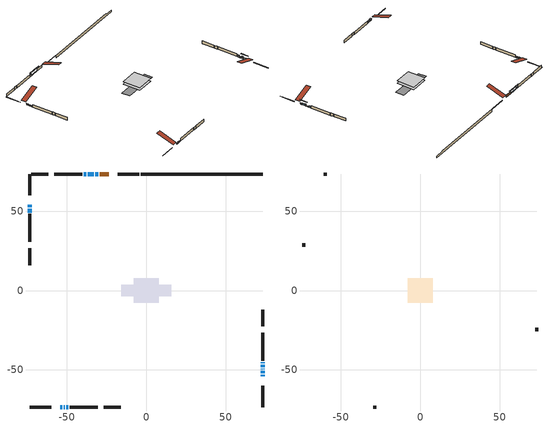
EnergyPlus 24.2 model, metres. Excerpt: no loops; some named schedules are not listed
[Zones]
conditioned space
 floor outside (Floor1 construction): -1.31,-1.31 -1.31,1.31 1.31,1.31 1.31,-1.31 z1.65
 floor adiabatic (AdiabaticFloorConstruction): -7.8,-7.8 -7.8,7.8 7.8,7.8 7.8,-7.8 z1.65
 floor foundation (Slab1 construction): -15.68,-3.53 -15.68,3.53 15.68,3.53 15.68,-3.53 z-0.68
 wall outside (RimJoist1 construction): -4.46,73.33 -17.85,73.33 / -73.33,-73.33 -59.94,-73.33 / -73.33,73.33 -73.33,59.94 / 73.33,-73.33 73.33,-59.94 z1.65:1.95
 wall outside (AdiabaticWallConstruction 1): -23.72,73.33 -29.42,73.33 z1.65:3.68
 wall outside (AdiabaticWallConstruction): 73.33,-54.07 73.33,-52.9 / -73.33,51.42 -73.33,49.08 / -54.07,-73.33 -53,-73.33 z1.65:2.54; -73.33,54.07 -73.33,52.35 / 73.33,-45.89 73.33,-45.02 / -37.64,73.33 -39.36,73.33 / -52.08,-73.33 -51.21,-73.33 z1.65:2.85; 73.33,-51.98 73.33,-50.65 z1.65:3.05; -30.34,73.33 -32.17,73.33 z1.65:2.16; -33.1,73.33 -36.71,73.33 z1.65:2.21; 73.33,-49.73 73.33,-49.11 z1.65:3.2; 73.33,-48.19 73.33,-46.81 z1.65:2.26; -50.29,-73.33 -49.09,-73.33 z1.65:2.49
 wall outside (Wall1 construction): -40.29,73.33 -57.8,73.33 / -48.16,-73.33 -30.66,-73.33 / -73.33,48.16 -73.33,30.65 / 73.33,-44.09 73.33,-26.59 z1.65:4.09
 wall outside (Wall4 construction): -61.77,73.33 -72.4,73.33 / -26.69,-73.33 -16.05,-73.33 / -73.33,26.68 -73.33,16.04 / 73.33,-22.62 73.33,-11.98 z1.65:4.09
 wall foundation (FoundationWall1 construction): -3.53,73.33,-0.68 -3.53,73.33,1.65 65.65,73.33,1.65 65.65,73.33,0.9 73.33,73.33,0.9 73.33,73.33,-0.68
 window (WindowConstruction): 73.33,-54.07 73.33,-52.91 z1.65:2.54
 window (WindowConstruction 7): -73.33,54.07 -73.33,52.35 z1.65:2.84
 window (WindowConstruction 8): -73.33,51.42 -73.33,49.09 z1.65:2.54
 window (WindowConstruction 9): 73.33,-51.98 73.33,-50.65 z1.65:3.05
 window (WindowConstruction 10): -30.34,73.33 -32.17,73.33 z1.65:2.16
 window (WindowConstruction 11): -33.1,73.33 -36.71,73.33 z1.65:2.21
 window (WindowConstruction 12): -54.07,-73.33 -53.01,-73.33 z1.65:2.54
 window (WindowConstruction 1): 73.33,-49.72 73.33,-49.12 z1.65:3.2
 window (WindowConstruction 2): 73.33,-48.19 73.33,-46.81 z1.65:2.26
 window (WindowConstruction 3): 73.33,-45.89 73.33,-45.02 z1.65:2.84
 window (WindowConstruction 4): -37.64,73.33 -39.36,73.33 z1.65:2.84
 window (WindowConstruction 5): -52.08,-73.33 -51.21,-73.33 z1.65:2.84
 window (WindowConstruction 6): -50.29,-73.33 -49.09,-73.33 z1.65:2.49
 door (Door): -23.72,73.33 -29.42,73.33 z1.65:3.68
 ceiling adiabatic (AdiabaticFloorConstruction): 7.8,-7.8 7.8,7.8 -7.8,7.8 -7.8,-7.8 z1.65
attic - vented
 floor to conditioned space (Floor2 construction Reversed): -7.8,-7.8 -7.8,7.8 7.8,7.8 7.8,-7.8 z4.09
 wall outside (Wall3 construction): -58.73,73.33 -60.84,73.33 / -29.73,-73.33 -27.62,-73.33 / -73.33,29.72 -73.33,27.61 / 73.33,-25.66 73.33,-23.55 z1.65:4.09
 roof outside (Roof1 construction): -22.79,73.33,4.09 -22.79,58.13,9.16 -18.78,58.13,9.16 -18.78,73.33,4.09; -55,-73.33,4.09 -55,-58.13,9.16 -59.01,-58.13,9.16 -59.01,-73.33,4.09; -73.33,55,4.09 -58.13,55,9.16 -58.13,59.01,9.16 -73.33,59.01,4.09; 73.33,-55,4.09 58.13,-55,9.16 58.13,-59.01,9.16 73.33,-59.01,4.09
shading: 73.33,-52.7 73.33,-54.27 73.75,-54.27 73.75,-52.7 z2.74; -73.33,52.15 -73.33,54.27 -73.75,54.27 -73.75,52.15 z3.05; -73.33,48.88 -73.33,51.62 -73.75,51.62 -73.75,48.88 z2.74; 73.33,-47.95 73.33,-54.68 73.75,-54.68 73.75,-47.95 z5.75; -34.87,73.33 -27.64,73.33 -27.64,73.75 -34.87,73.75 z4.86; -39.41,73.33 -30.4,73.33 -30.4,73.75 -39.41,73.75 z4.91; -52.71,-73.33 -54.37,-73.33 -54.37,-74.55 -52.71,-74.55 z2.84; 73.33,-48.91 73.33,-49.93 73.75,-49.93 73.75,-48.91 z3.4; 73.33,-46.61 73.33,-48.39 73.75,-48.39 73.75,-46.61 z2.46; 73.33,-44.82 73.33,-46.09 73.75,-46.09 73.75,-44.82 z3.05; -39.56,73.33 -37.44,73.33 -37.44,73.75 -39.56,73.75 z3.05; -51.01,-73.33 -52.28,-73.33 -52.28,-73.75 -51.01,-73.75 z3.05; -48.89,-73.33 -50.49,-73.33 -50.49,-73.75 -48.89,-73.75 z2.69
[Building]
Building 1: Terrain=Suburbs
[Site:Location]
Vancouver Intl AP_BC: Latitude {deg}=49.19; Longitude {deg}=-123.18; Time Zone {hr}=-8; Elevation {m}=4; Keep Site Location Information=Yes
[Site:GroundTemperature:Shallow]
8.06451, 6.96315, 6.87495, 7.3976, 9.49575, 11.5841, 13.3946, 14.5416, 14.639, 13.7062, 11.9418, 9.91751
[Site:WaterMainsTemperature]
Calculation Method=Schedule; Temperature Schedule=mains temperature schedule
[Material] Roughness=Rough; Thermal Absorptance=0.9
Name | Thickness {m} | Conductivity {W/m-K} | Density {kg/m3} | Specific Heat {J/kg-K} | Solar Absorptance | Visible Absorptance
asphalt or fiberglass shingles | 0.00635 | 0.162714 | 1121.4 | 1465.45 | 0.4 | 0.4
ceiling loosefill ins | 0.0846667 | 0.0480833 | 16.02 | 1046.75 | 0.7 | 0.7
ceiling stud and cavity | 0.1397 | 0.101195 | 65.682 | 1177.47 | 0.7 | 0.7
concrete 4.0 in. | 0.1016 | 1.803125 | 2242.8 | 837.4 | 0.7 | 0.7
concrete 8.0 in. | 0.2032 | 1.803125 | 2242.8 | 837.4 | 0.7 | 0.7
door material | 0.04445 | 0.188738 | 512.64 | 1214.23 | 0.7 | 0.7
floor covering | 0.0127 | 0.0433444 | 54.468 | 1339.84 | 0.6 | 0.6
floor rigid ins; wall rigid ins | 0.512978 | 0.029427 | 32.04 | 1214.23 | 0.7 | 0.7
floor stud and cavity | 0.1397 | 1.58053 | 92.3553 | 1139.71 | 0.7 | 0.7
floor stud and cavity 1 | 0.1397 | 1.75129 | 37.0049 | 1207.88 | 0.7 | 0.7
furniture material conditioned space 1 | 0.1524 | 0.115458 | 640.8 | 1214.23 | 0.6 | 0.6
gypsum board | 0.0127 | 0.160291 | 801 | 837.4 | 0.6 | 0.6
osb sheathing 0.5 in. | 0.0127 | 0.115458 | 512.64 | 1214.23 | 0.7 | 0.7
osb sheathing 0.75 in. | 0.01905 | 0.115458 | 512.64 | 1214.23 | 0.7 | 0.7
osb sheathing 2.0 in. | 0.0508 | 0.115458 | 512.64 | 1214.23 | 0.7 | 0.7
rim joist stud and cavity | 0.0508 | 0.055419 | 125.044 | 1163.47 | 0.6 | 0.6
wall stud and cavity | 0.1397 | 0.119666 | 139.0536 | 1170.24 | 0.7 | 0.7
wall stud and cavity 1 | 0.0889 | 6.9971 | 50.32683 | 1063.81 | 0.6 | 0.6
wall stud and cavity 2 | 0.1397 | 0.115647 | 139.0536 | 1170.24 | 0.7 | 0.7
wall stud and cavity 3 | 0.0889 | 0.380278 | 52.3479 | 1209.89 | 0.7 | 0.7
wall stud and cavity 4 | 0.0889 | 0.391764 | 83.0341 | 1211.67 | 0.7 | 0.7
wood siding | 0.0254 | 0.102417 | 544.68 | 1172.36 | 0.4 | 0.4
wood siding 1 | 0.00254 | 0.102417 | 544.68 | 1172.36 | 0.4 | 0.4
wood siding 2; wood siding 3; wood siding 4 | 0.0254 | 0.102417 | 544.68 | 1172.36 | 0.7 | 0.7
[WindowMaterial:SimpleGlazingSystem]
Name | U-Factor {W/m2-K} | Solar Heat Gain Coefficient
WindowMaterial | 3.30346 | 0.65
WindowMaterial 1 | 3.324469 | 0.54
WindowMaterial 2 | 3.308 | 0.63
WindowMaterial 3 | 3.304596 | 0.64
WindowMaterial 4 | 3.30687 | 0.63
WindowMaterial 5 | 3.31198 | 0.62
WindowMaterial 6 | 3.310274 | 0.63
[Construction]
AdiabaticFloorConstruction: floor stud and cavity 1, floor rigid ins, osb sheathing 0.75 in., floor covering
AdiabaticWallConstruction: wood siding 3, wall rigid ins, wall stud and cavity 3, gypsum board
AdiabaticWallConstruction 1: wood siding 4, wall rigid ins, wall stud and cavity 3, gypsum board
Door: door material
Floor1 construction: floor stud and cavity, osb sheathing 0.75 in., floor covering
Floor2 construction Reversed: gypsum board, ceiling stud and cavity, ceiling loosefill ins
FoundationWall1 construction: concrete 8.0 in.
furniture construction conditioned space 1: furniture material conditioned space 1
PartitionWallConstruction: gypsum board, wall stud and cavity 4, gypsum board
RimJoist1 construction: wood siding 2, osb sheathing 2.0 in., rim joist stud and cavity
Roof1 construction: asphalt or fiberglass shingles
Slab1 construction: concrete 4.0 in.
Wall1 construction: wood siding, osb sheathing 0.5 in., wall stud and cavity, gypsum board
Wall3 construction: wood siding 1, wall stud and cavity 1
Wall4 construction: wood siding, osb sheathing 0.5 in., wall stud and cavity 2, gypsum board
WindowConstruction; WindowConstruction 3; WindowConstruction 4; WindowConstruction 5; WindowConstruction 7; WindowConstruction 8: WindowMaterial
WindowConstruction 1: WindowMaterial 1
WindowConstruction 10: WindowMaterial 5
WindowConstruction 11: WindowMaterial 6
WindowConstruction 12; WindowConstruction 6: WindowMaterial 3
WindowConstruction 2: WindowMaterial 2
WindowConstruction 9: WindowMaterial 4
[Zone] Multiplier=1; Part of Total Floor Area=Yes
Name | Volume {m3}
attic - vented | 200.372
conditioned space | 1156.8
[Space]
Name | Zone | Volume {m3}
attic - vented 1 | attic - vented | 200.372
conditioned space 1 | conditioned space | 1156.8
[ZoneInfiltration:EffectiveLeakageArea]
infil attic - vented 1: Zone or Space=attic - vented 1; Schedule=Always On Discrete; Effective Air Leakage Area {cm2}=10079.6; Stack Coefficient=0.000521927; Wind Coefficient=1.54356e-05
[ZoneMixing]
whole house fan mix: Zone or Space=attic - vented; Schedule=Always On Continuous; Design Flow Rate Calculation Method=Flow/Zone; Design Flow Rate {m3/s}=0; Source Zone or Space=conditioned space
[SurfaceProperty:ExposedFoundationPerimeter]
Slab1: Exposed Perimeter Calculation Method=TotalExposedPerimeter; Total Exposed Perimeter {m}=76.861
[InternalMass] Zone or ZoneList=conditioned space; Space or SpaceList=conditioned space 1
Name | Construction | Surface Area {m2}
furniture mass conditioned space 1 | furniture construction conditioned space 1 | 188.856
partition wall mass | PartitionWallConstruction | 472.14
[Lights]
interior lighting: Zone or ZoneList or Space or SpaceList=conditioned space 1; Schedule=interior lighting schedule; Design Level Calculation Method=LightingLevel; Lighting Level {W}=343.2; Return Air Fraction=0; Fraction Radiant=0.6; Fraction Visible=0.2; Fraction Replaceable=1
[People]
occupants: Zone or ZoneList or Space or SpaceList=conditioned space 1; Number of People Schedule=occupants schedule; Number of People Calculation Method=People; Number of People=3; Fraction Radiant=0.314171; Sensible Heat Fraction=0.56303; Activity Level Schedule=occupants activity schedule; Carbon Dioxide Generation Rate {m3/s-W}=0; Enable ASHRAE 55 Comfort Warnings=No; Mean Radiant Temperature Calculation Type=EnclosureAveraged
[ElectricEquipment] Zone or ZoneList or Space or SpaceList=conditioned space 1; Design Level Calculation Method=EquipmentLevel
Name | Schedule | Design Level {W} | Fraction Latent | Fraction Radiant | Fraction Lost
clothes dryer | clothes dryer schedule | 140.772 | 0.015 | 0.081 | 0.85
clothes washer | clothes washer schedule | 32.1985 | 0.03 | 0.162 | 0.7
cooking range | cooking range schedule | 215.147 | 0.08 | 0.432 | 0.2
dishwasher | dishwasher schedule | 66.8632 | 0.3 | 0.18 | 0.4
fridge | fridge schedule | 72.9452 | 0 | 0.6 | 0
mech vent bath fan 0 | mech vent bath fan 0 schedule | 50.2 | 0 | 0 | 1
mech vent bath fan 1 | mech vent bath fan 1 schedule | 50.2 | 0 | 0 | 1
mech vent house fan | mech vent house fan schedule | 0 | 0 | 0 | 1
mech vent house fan cfis | mech vent house fan cfis schedule | 0 | 0 | 0 | 0
mech vent range fan 0 | mech vent range fan 0 schedule | 57 | 0 | 0 | 1
misc plug loads | misc plug loads schedule | 494.7 | 0.045 | 0.513 | 0.1
whole house fan | Always On Discrete | 0 | 0 | 0 | 1
[OtherEquipment] Zone or ZoneList or Space or SpaceList=conditioned space 1; Design Level Calculation Method=EquipmentLevel
Name | Fuel Type | Schedule | Design Level {W} | Fraction Latent | Fraction Radiant | Fraction Lost
clothes dryer 1 | Electricity | clothes dryer schedule | 0 | 0.015 | 0.081 | 0.85
cooking range 1 | Electricity | cooking range schedule | 0 | 0.08 | 0.432 | 0.2
general water use latent | None | general water use schedule | 62.594 | 1 | 0 | 0
general water use sensible | None | general water use schedule | -61.6891 | 0 | 0.6 | 0
mech vent house fan latent load | None | Always On Discrete | 0 | 1 | 0 | 0
mech vent house fan sensible load | None | Always On Discrete | 0 | 0 | 0 | 0
water heater energy adjustment1; water heater energy adjustment2 | NaturalGas | Always On Discrete | 0.01 | 0 | 0 | 1
[ZoneInfiltration:DesignFlowRate] Zone or ZoneList or Space or SpaceList=conditioned space 1; Schedule=Always On Discrete; Design Flow Rate Calculation Method=Flow/Zone; Design Flow Rate {m3/s}=0
infil flow; natural vent flow; whole house fan flow
[Foundation:Kiva]
Foundation Kiva 1: Initial Indoor Air Temperature {C}=18; Wall Height Above Grade {m}=1.65; Wall Depth Below Slab {m}=0.2032
[Foundation:Kiva:Settings]
Soil Conductivity {W/m-K}=0.849921; Soil Density {kg/m3}=1842.3; Soil Specific Heat {J/kg-K}=418.7; Ground Solar Absorptivity=0.9; Ground Thermal Absorptivity=0.9; Ground Surface Roughness {m}=0.03; Far-Field Width {m}=40; Deep-Ground Boundary Condition=ZeroFlux; Deep-Ground Depth {m}=40; Minimum Cell Dimension {m}=0.2; Maximum Cell Growth Coefficient=3; Simulation Timestep=Timestep
[Exterior:Lights]
exterior lighting: Schedule=exterior lighting schedule; Design Level {W}=75.6
[Schedule:Constant]
Name | Hourly Value
Always On Continuous; mech vent house fan schedule; mech vent house fan cfis schedule; Always On Discrete | 1
occupants activity schedule | 117.228
fridge schedule | 0
[Schedule:Week:Daily]
interior lighting schedule Week Rule - Jan1-Jan27: interior lighting schedule day, interior lighting schedule day, interior lighting schedule day, interior lighting schedule day, interior lighting schedule day, interior lighting schedule day, interior lighting schedule day, interior lighting schedule default day, interior lighting schedule default day, interior lighting schedule default day, interior lighting schedule default day, interior lighting schedule default day
interior lighting schedule Week Rule - Jan28-Feb3: interior lighting schedule day, interior lighting schedule day, interior lighting schedule day, interior lighting schedule day, interior lighting schedule day 1, interior lighting schedule day 1, interior lighting schedule day 1, interior lighting schedule default day, interior lighting schedule default day, interior lighting schedule default day, interior lighting schedule default day, interior lighting schedule default day
interior lighting schedule Week Rule - Feb4-Feb24: interior lighting schedule day 1, interior lighting schedule day 1, interior lighting schedule day 1, interior lighting schedule day 1, interior lighting schedule day 1, interior lighting schedule day 1, interior lighting schedule day 1, interior lighting schedule default day, interior lighting schedule default day, interior lighting schedule default day, interior lighting schedule default day, interior lighting schedule default day
interior lighting schedule Week Rule - Feb25-Mar3: interior lighting schedule day 1, interior lighting schedule day 1, interior lighting schedule day 1, interior lighting schedule day 1, interior lighting schedule day 2, interior lighting schedule day 2, interior lighting schedule day 2, interior lighting schedule default day, interior lighting schedule default day, interior lighting schedule default day, interior lighting schedule default day, interior lighting schedule default day
interior lighting schedule Week Rule - Mar4-Mar31: interior lighting schedule day 2, interior lighting schedule day 2, interior lighting schedule day 2, interior lighting schedule day 2, interior lighting schedule day 2, interior lighting schedule day 2, interior lighting schedule day 2, interior lighting schedule default day, interior lighting schedule default day, interior lighting schedule default day, interior lighting schedule default day, interior lighting schedule default day
interior lighting schedule Week Rule - Apr1-Apr28: interior lighting schedule day 3, interior lighting schedule day 3, interior lighting schedule day 3, interior lighting schedule day 3, interior lighting schedule day 3, interior lighting schedule day 3, interior lighting schedule day 3, interior lighting schedule default day, interior lighting schedule default day, interior lighting schedule default day, interior lighting schedule default day, interior lighting schedule default day
interior lighting schedule Week Rule - Apr29-May5: interior lighting schedule day 3, interior lighting schedule day 3, interior lighting schedule day 4, interior lighting schedule day 4, interior lighting schedule day 4, interior lighting schedule day 4, interior lighting schedule day 4, interior lighting schedule default day, interior lighting schedule default day, interior lighting schedule default day, interior lighting schedule default day, interior lighting schedule default day
interior lighting schedule Week Rule - May6-May26: interior lighting schedule day 4, interior lighting schedule day 4, interior lighting schedule day 4, interior lighting schedule day 4, interior lighting schedule day 4, interior lighting schedule day 4, interior lighting schedule day 4, interior lighting schedule default day, interior lighting schedule default day, interior lighting schedule default day, interior lighting schedule default day, interior lighting schedule default day
interior lighting schedule Week Rule - May27-Jun2: interior lighting schedule day 4, interior lighting schedule day 4, interior lighting schedule day 4, interior lighting schedule day 4, interior lighting schedule day 4, interior lighting schedule day 5, interior lighting schedule day 5, interior lighting schedule default day, interior lighting schedule default day, interior lighting schedule default day, interior lighting schedule default day, interior lighting schedule default day
interior lighting schedule Week Rule - Jun3-Jun30: interior lighting schedule day 5, interior lighting schedule day 5, interior lighting schedule day 5, interior lighting schedule day 5, interior lighting schedule day 5, interior lighting schedule day 5, interior lighting schedule day 5, interior lighting schedule default day, interior lighting schedule default day, interior lighting schedule default day, interior lighting schedule default day, interior lighting schedule default day
interior lighting schedule Week Rule - Jul1-Jul28: interior lighting schedule day 6, interior lighting schedule day 6, interior lighting schedule day 6, interior lighting schedule day 6, interior lighting schedule day 6, interior lighting schedule day 6, interior lighting schedule day 6, interior lighting schedule default day, interior lighting schedule default day, interior lighting schedule default day, interior lighting schedule default day, interior lighting schedule default day
interior lighting schedule Week Rule - Jul29-Aug4: interior lighting schedule day 6, interior lighting schedule day 6, interior lighting schedule day 6, interior lighting schedule day 7, interior lighting schedule day 7, interior lighting schedule day 7, interior lighting schedule day 7, interior lighting schedule default day, interior lighting schedule default day, interior lighting schedule default day, interior lighting schedule default day, interior lighting schedule default day
interior lighting schedule Week Rule - Aug5-Aug25: interior lighting schedule day 7, interior lighting schedule day 7, interior lighting schedule day 7, interior lighting schedule day 7, interior lighting schedule day 7, interior lighting schedule day 7, interior lighting schedule day 7, interior lighting schedule default day, interior lighting schedule default day, interior lighting schedule default day, interior lighting schedule default day, interior lighting schedule default day
interior lighting schedule Week Rule - Aug26-Sep1: interior lighting schedule day 7, interior lighting schedule day 7, interior lighting schedule day 7, interior lighting schedule day 7, interior lighting schedule day 7, interior lighting schedule day 7, interior lighting schedule day 8, interior lighting schedule default day, interior lighting schedule default day, interior lighting schedule default day, interior lighting schedule default day, interior lighting schedule default day
interior lighting schedule Week Rule - Sep2-Sep29: interior lighting schedule day 8, interior lighting schedule day 8, interior lighting schedule day 8, interior lighting schedule day 8, interior lighting schedule day 8, interior lighting schedule day 8, interior lighting schedule day 8, interior lighting schedule default day, interior lighting schedule default day, interior lighting schedule default day, interior lighting schedule default day, interior lighting schedule default day
interior lighting schedule Week Rule - Sep30-Oct6: interior lighting schedule day 8, interior lighting schedule day 9, interior lighting schedule day 9, interior lighting schedule day 9, interior lighting schedule day 9, interior lighting schedule day 9, interior lighting schedule day 9, interior lighting schedule default day, interior lighting schedule default day, interior lighting schedule default day, interior lighting schedule default day, interior lighting schedule default day
interior lighting schedule Week Rule - Oct7-Oct27: interior lighting schedule day 9, interior lighting schedule day 9, interior lighting schedule day 9, interior lighting schedule day 9, interior lighting schedule day 9, interior lighting schedule day 9, interior lighting schedule day 9, interior lighting schedule default day, interior lighting schedule default day, interior lighting schedule default day, interior lighting schedule default day, interior lighting schedule default day
interior lighting schedule Week Rule - Oct28-Nov3: interior lighting schedule day 9, interior lighting schedule day 9, interior lighting schedule day 9, interior lighting schedule day 9, interior lighting schedule day 10, interior lighting schedule day 10, interior lighting schedule day 10, interior lighting schedule default day, interior lighting schedule default day, interior lighting schedule default day, interior lighting schedule default day, interior lighting schedule default day
interior lighting schedule Week Rule - Nov4-Nov24: interior lighting schedule day 10, interior lighting schedule day 10, interior lighting schedule day 10, interior lighting schedule day 10, interior lighting schedule day 10, interior lighting schedule day 10, interior lighting schedule day 10, interior lighting schedule default day, interior lighting schedule default day, interior lighting schedule default day, interior lighting schedule default day, interior lighting schedule default day
interior lighting schedule Week Rule - Nov25-Dec1: interior lighting schedule day 10, interior lighting schedule day 10, interior lighting schedule day 10, interior lighting schedule day 10, interior lighting schedule day 10, interior lighting schedule day 10, interior lighting schedule day 11, interior lighting schedule default day, interior lighting schedule default day, interior lighting schedule default day, interior lighting schedule default day, interior lighting schedule default day
interior lighting schedule Week Rule - Dec2-Dec31: interior lighting schedule day 11, interior lighting schedule day 11, interior lighting schedule day 11, interior lighting schedule day 11, interior lighting schedule day 11, interior lighting schedule day 11, interior lighting schedule day 11, interior lighting schedule default day, interior lighting schedule default day, interior lighting schedule default day, interior lighting schedule default day, interior lighting schedule default day
occupants schedule Week Rule - Jan1-Dec31: occupants schedule day, occupants schedule day, occupants schedule day, occupants schedule day, occupants schedule day, occupants schedule day, occupants schedule day, occupants schedule default day, occupants schedule default day, occupants schedule default day, occupants schedule default day, occupants schedule default day
clothes dryer schedule Week Rule - Jan1-Dec31: clothes dryer schedule day, clothes dryer schedule day, clothes dryer schedule day, clothes dryer schedule day, clothes dryer schedule day, clothes dryer schedule day, clothes dryer schedule day, clothes dryer schedule default day, clothes dryer schedule default day, clothes dryer schedule default day, clothes dryer schedule default day, clothes dryer schedule default day
clothes washer schedule Week Rule - Jan1-Dec31: clothes washer schedule day, clothes washer schedule day, clothes washer schedule day, clothes washer schedule day, clothes washer schedule day, clothes washer schedule day, clothes washer schedule day, clothes washer schedule default day, clothes washer schedule default day, clothes washer schedule default day, clothes washer schedule default day, clothes washer schedule default day
cooking range schedule Week Rule - Jan1-Dec31: cooking range schedule day, cooking range schedule day, cooking range schedule day, cooking range schedule day, cooking range schedule day, cooking range schedule day, cooking range schedule day, cooking range schedule default day, cooking range schedule default day, cooking range schedule default day, cooking range schedule default day, cooking range schedule default day
dishwasher schedule Week Rule - Jan1-Dec31: dishwasher schedule day, dishwasher schedule day, dishwasher schedule day, dishwasher schedule day, dishwasher schedule day, dishwasher schedule day, dishwasher schedule day, dishwasher schedule default day, dishwasher schedule default day, dishwasher schedule default day, dishwasher schedule default day, dishwasher schedule default day
mech vent bath fan 0 schedule Week Rule - Jan1-Dec31: mech vent bath fan 0 schedule day, mech vent bath fan 0 schedule day, mech vent bath fan 0 schedule day, mech vent bath fan 0 schedule day, mech vent bath fan 0 schedule day, mech vent bath fan 0 schedule day, mech vent bath fan 0 schedule day, mech vent bath fan 0 schedule default day, mech vent bath fan 0 schedule default day, mech vent bath fan 0 schedule default day, mech vent bath fan 0 schedule default day, mech vent bath fan 0 schedule default day
mech vent bath fan 1 schedule Week Rule - Jan1-Dec31: mech vent bath fan 1 schedule day, mech vent bath fan 1 schedule day, mech vent bath fan 1 schedule day, mech vent bath fan 1 schedule day, mech vent bath fan 1 schedule day, mech vent bath fan 1 schedule day, mech vent bath fan 1 schedule day, mech vent bath fan 1 schedule default day, mech vent bath fan 1 schedule default day, mech vent bath fan 1 schedule default day, mech vent bath fan 1 schedule default day, mech vent bath fan 1 schedule default day
mech vent range fan 0 schedule Week Rule - Jan1-Dec31: mech vent range fan 0 schedule day, mech vent range fan 0 schedule day, mech vent range fan 0 schedule day, mech vent range fan 0 schedule day, mech vent range fan 0 schedule day, mech vent range fan 0 schedule day, mech vent range fan 0 schedule day, mech vent range fan 0 schedule default day, mech vent range fan 0 schedule default day, mech vent range fan 0 schedule default day, mech vent range fan 0 schedule default day, mech vent range fan 0 schedule default day
misc plug loads schedule Week Rule - Jan1-Dec31: misc plug loads schedule day, misc plug loads schedule day, misc plug loads schedule day, misc plug loads schedule day, misc plug loads schedule day, misc plug loads schedule day, misc plug loads schedule day, misc plug loads schedule default day, misc plug loads schedule default day, misc plug loads schedule default day, misc plug loads schedule default day, misc plug loads schedule default day
general water use schedule Week Rule - Jan1-Dec31: general water use schedule day, general water use schedule day, general water use schedule day, general water use schedule day, general water use schedule day, general water use schedule day, general water use schedule day, general water use schedule default day, general water use schedule default day, general water use schedule default day, general water use schedule default day, general water use schedule default day
exterior lighting schedule Week Rule - Jan1-Jan27: exterior lighting schedule day, exterior lighting schedule day, exterior lighting schedule day, exterior lighting schedule day, exterior lighting schedule day, exterior lighting schedule day, exterior lighting schedule day, exterior lighting schedule default day, exterior lighting schedule default day, exterior lighting schedule default day, exterior lighting schedule default day, exterior lighting schedule default day
exterior lighting schedule Week Rule - Jan28-Feb3: exterior lighting schedule day, exterior lighting schedule day, exterior lighting schedule day, exterior lighting schedule day, exterior lighting schedule day 1, exterior lighting schedule day 1, exterior lighting schedule day 1, exterior lighting schedule default day, exterior lighting schedule default day, exterior lighting schedule default day, exterior lighting schedule default day, exterior lighting schedule default day
exterior lighting schedule Week Rule - Feb4-Feb24: exterior lighting schedule day 1, exterior lighting schedule day 1, exterior lighting schedule day 1, exterior lighting schedule day 1, exterior lighting schedule day 1, exterior lighting schedule day 1, exterior lighting schedule day 1, exterior lighting schedule default day, exterior lighting schedule default day, exterior lighting schedule default day, exterior lighting schedule default day, exterior lighting schedule default day
exterior lighting schedule Week Rule - Feb25-Mar3: exterior lighting schedule day 1, exterior lighting schedule day 1, exterior lighting schedule day 1, exterior lighting schedule day 1, exterior lighting schedule day 2, exterior lighting schedule day 2, exterior lighting schedule day 2, exterior lighting schedule default day, exterior lighting schedule default day, exterior lighting schedule default day, exterior lighting schedule default day, exterior lighting schedule default day
exterior lighting schedule Week Rule - Mar4-Mar31: exterior lighting schedule day 2, exterior lighting schedule day 2, exterior lighting schedule day 2, exterior lighting schedule day 2, exterior lighting schedule day 2, exterior lighting schedule day 2, exterior lighting schedule day 2, exterior lighting schedule default day, exterior lighting schedule default day, exterior lighting schedule default day, exterior lighting schedule default day, exterior lighting schedule default day
exterior lighting schedule Week Rule - Apr1-Apr28: exterior lighting schedule day 3, exterior lighting schedule day 3, exterior lighting schedule day 3, exterior lighting schedule day 3, exterior lighting schedule day 3, exterior lighting schedule day 3, exterior lighting schedule day 3, exterior lighting schedule default day, exterior lighting schedule default day, exterior lighting schedule default day, exterior lighting schedule default day, exterior lighting schedule default day
exterior lighting schedule Week Rule - Apr29-May5: exterior lighting schedule day 3, exterior lighting schedule day 3, exterior lighting schedule day 4, exterior lighting schedule day 4, exterior lighting schedule day 4, exterior lighting schedule day 4, exterior lighting schedule day 4, exterior lighting schedule default day, exterior lighting schedule default day, exterior lighting schedule default day, exterior lighting schedule default day, exterior lighting schedule default day
exterior lighting schedule Week Rule - May6-May26: exterior lighting schedule day 4, exterior lighting schedule day 4, exterior lighting schedule day 4, exterior lighting schedule day 4, exterior lighting schedule day 4, exterior lighting schedule day 4, exterior lighting schedule day 4, exterior lighting schedule default day, exterior lighting schedule default day, exterior lighting schedule default day, exterior lighting schedule default day, exterior lighting schedule default day
exterior lighting schedule Week Rule - May27-Jun2: exterior lighting schedule day 4, exterior lighting schedule day 4, exterior lighting schedule day 4, exterior lighting schedule day 4, exterior lighting schedule day 4, exterior lighting schedule day 5, exterior lighting schedule day 5, exterior lighting schedule default day, exterior lighting schedule default day, exterior lighting schedule default day, exterior lighting schedule default day, exterior lighting schedule default day
exterior lighting schedule Week Rule - Jun3-Jun30: exterior lighting schedule day 5, exterior lighting schedule day 5, exterior lighting schedule day 5, exterior lighting schedule day 5, exterior lighting schedule day 5, exterior lighting schedule day 5, exterior lighting schedule day 5, exterior lighting schedule default day, exterior lighting schedule default day, exterior lighting schedule default day, exterior lighting schedule default day, exterior lighting schedule default day
exterior lighting schedule Week Rule - Jul1-Jul28: exterior lighting schedule day 6, exterior lighting schedule day 6, exterior lighting schedule day 6, exterior lighting schedule day 6, exterior lighting schedule day 6, exterior lighting schedule day 6, exterior lighting schedule day 6, exterior lighting schedule default day, exterior lighting schedule default day, exterior lighting schedule default day, exterior lighting schedule default day, exterior lighting schedule default day
exterior lighting schedule Week Rule - Jul29-Aug4: exterior lighting schedule day 6, exterior lighting schedule day 6, exterior lighting schedule day 6, exterior lighting schedule day 7, exterior lighting schedule day 7, exterior lighting schedule day 7, exterior lighting schedule day 7, exterior lighting schedule default day, exterior lighting schedule default day, exterior lighting schedule default day, exterior lighting schedule default day, exterior lighting schedule default day
exterior lighting schedule Week Rule - Aug5-Aug25: exterior lighting schedule day 7, exterior lighting schedule day 7, exterior lighting schedule day 7, exterior lighting schedule day 7, exterior lighting schedule day 7, exterior lighting schedule day 7, exterior lighting schedule day 7, exterior lighting schedule default day, exterior lighting schedule default day, exterior lighting schedule default day, exterior lighting schedule default day, exterior lighting schedule default day
exterior lighting schedule Week Rule - Aug26-Sep1: exterior lighting schedule day 7, exterior lighting schedule day 7, exterior lighting schedule day 7, exterior lighting schedule day 7, exterior lighting schedule day 7, exterior lighting schedule day 7, exterior lighting schedule day 8, exterior lighting schedule default day, exterior lighting schedule default day, exterior lighting schedule default day, exterior lighting schedule default day, exterior lighting schedule default day
exterior lighting schedule Week Rule - Sep2-Sep29: exterior lighting schedule day 8, exterior lighting schedule day 8, exterior lighting schedule day 8, exterior lighting schedule day 8, exterior lighting schedule day 8, exterior lighting schedule day 8, exterior lighting schedule day 8, exterior lighting schedule default day, exterior lighting schedule default day, exterior lighting schedule default day, exterior lighting schedule default day, exterior lighting schedule default day
exterior lighting schedule Week Rule - Sep30-Oct6: exterior lighting schedule day 8, exterior lighting schedule day 9, exterior lighting schedule day 9, exterior lighting schedule day 9, exterior lighting schedule day 9, exterior lighting schedule day 9, exterior lighting schedule day 9, exterior lighting schedule default day, exterior lighting schedule default day, exterior lighting schedule default day, exterior lighting schedule default day, exterior lighting schedule default day
exterior lighting schedule Week Rule - Oct7-Oct27: exterior lighting schedule day 9, exterior lighting schedule day 9, exterior lighting schedule day 9, exterior lighting schedule day 9, exterior lighting schedule day 9, exterior lighting schedule day 9, exterior lighting schedule day 9, exterior lighting schedule default day, exterior lighting schedule default day, exterior lighting schedule default day, exterior lighting schedule default day, exterior lighting schedule default day
exterior lighting schedule Week Rule - Oct28-Nov3: exterior lighting schedule day 9, exterior lighting schedule day 9, exterior lighting schedule day 9, exterior lighting schedule day 9, exterior lighting schedule day 10, exterior lighting schedule day 10, exterior lighting schedule day 10, exterior lighting schedule default day, exterior lighting schedule default day, exterior lighting schedule default day, exterior lighting schedule default day, exterior lighting schedule default day
[Schedule:Year]
interior lighting schedule: interior lighting schedule Week Rule - Jan1-Jan27, 1, 1, 1, 27, interior lighting schedule Week Rule - Jan28-Feb3, 1, 28, 2, 3, interior lighting schedule Week Rule - Feb4-Feb24, 2, 4, 2, 24, interior lighting schedule Week Rule - Feb25-Mar3, 2, 25, 3, 3, interior lighting schedule Week Rule - Mar4-Mar31, 3, 4, 3, 31, interior lighting schedule Week Rule - Apr1-Apr28, 4, 1, 4, 28, interior lighting schedule Week Rule - Apr29-May5, 4, 29, 5, 5, interior lighting schedule Week Rule - May6-May26, 5, 6, 5, 26, interior lighting schedule Week Rule - May27-Jun2, 5, 27, 6, 2, interior lighting schedule Week Rule - Jun3-Jun30, 6, 3, 6, 30, interior lighting schedule Week Rule - Jul1-Jul28, 7, 1, 7, 28, interior lighting schedule Week Rule - Jul29-Aug4, 7, 29, 8, 4, interior lighting schedule Week Rule - Aug5-Aug25, 8, 5, 8, 25, interior lighting schedule Week Rule - Aug26-Sep1, 8, 26, 9, 1, interior lighting schedule Week Rule - Sep2-Sep29, 9, 2, 9, 29, interior lighting schedule Week Rule - Sep30-Oct6, 9, 30, 10, 6, interior lighting schedule Week Rule - Oct7-Oct27, 10, 7, 10, 27, interior lighting schedule Week Rule - Oct28-Nov3, 10, 28, 11, 3, interior lighting schedule Week Rule - Nov4-Nov24, 11, 4, 11, 24, interior lighting schedule Week Rule - Nov25-Dec1, 11, 25, 12, 1, interior lighting schedule Week Rule - Dec2-Dec31, 12, 2, 12, 31
occupants schedule: occupants schedule Week Rule - Jan1-Dec31, 1, 1, 12, 31
clothes dryer schedule: clothes dryer schedule Week Rule - Jan1-Dec31, 1, 1, 12, 31
clothes washer schedule: clothes washer schedule Week Rule - Jan1-Dec31, 1, 1, 12, 31
cooking range schedule: cooking range schedule Week Rule - Jan1-Dec31, 1, 1, 12, 31
dishwasher schedule: dishwasher schedule Week Rule - Jan1-Dec31, 1, 1, 12, 31
mech vent bath fan 0 schedule: mech vent bath fan 0 schedule Week Rule - Jan1-Dec31, 1, 1, 12, 31
mech vent bath fan 1 schedule: mech vent bath fan 1 schedule Week Rule - Jan1-Dec31, 1, 1, 12, 31
mech vent range fan 0 schedule: mech vent range fan 0 schedule Week Rule - Jan1-Dec31, 1, 1, 12, 31
misc plug loads schedule: misc plug loads schedule Week Rule - Jan1-Dec31, 1, 1, 12, 31
general water use schedule: general water use schedule Week Rule - Jan1-Dec31, 1, 1, 12, 31
exterior lighting schedule: exterior lighting schedule Week Rule - Jan1-Jan27, 1, 1, 1, 27, exterior lighting schedule Week Rule - Jan28-Feb3, 1, 28, 2, 3, exterior lighting schedule Week Rule - Feb4-Feb24, 2, 4, 2, 24, exterior lighting schedule Week Rule - Feb25-Mar3, 2, 25, 3, 3, exterior lighting schedule Week Rule - Mar4-Mar31, 3, 4, 3, 31, exterior lighting schedule Week Rule - Apr1-Apr28, 4, 1, 4, 28, exterior lighting schedule Week Rule - Apr29-May5, 4, 29, 5, 5, exterior lighting schedule Week Rule - May6-May26, 5, 6, 5, 26, exterior lighting schedule Week Rule - May27-Jun2, 5, 27, 6, 2, exterior lighting schedule Week Rule - Jun3-Jun30, 6, 3, 6, 30, exterior lighting schedule Week Rule - Jul1-Jul28, 7, 1, 7, 28, exterior lighting schedule Week Rule - Jul29-Aug4, 7, 29, 8, 4, exterior lighting schedule Week Rule - Aug5-Aug25, 8, 5, 8, 25, exterior lighting schedule Week Rule - Aug26-Sep1, 8, 26, 9, 1, exterior lighting schedule Week Rule - Sep2-Sep29, 9, 2, 9, 29, exterior lighting schedule Week Rule - Sep30-Oct6, 9, 30, 10, 6, exterior lighting schedule Week Rule - Oct7-Oct27, 10, 7, 10, 27, exterior lighting schedule Week Rule - Oct28-Nov3, 10, 28, 11, 3, exterior lighting schedule Week Rule - Nov4-Nov24, 11, 4, 11, 24, exterior lighting schedule Week Rule - Nov25-Dec1, 11, 25, 12, 1, exterior lighting schedule Week Rule - Dec2-Dec31, 12, 2, 12, 31
[Schedule:Compact]
mains temperature schedule: Through: 01/01, For: AllDays, Until: 24:00, 11.375, Through: 01/02, For: AllDays, Until: 24:00, 11.3367, Through: 01/03, For: AllDays, Until: 24:00, 11.2994, Through: 01/04, For: AllDays, Until: 24:00, 11.2628, Through: 01/05, For: AllDays, Until: 24:00, 11.2267, Through: 01/06, For: AllDays, Until: 24:00, 11.1917, Through: 01/07, For: AllDays, Until: 24:00, 11.1578, Through: 01/08, For: AllDays, Until: 24:00, 11.1244, Through: 01/09, For: AllDays, Until: 24:00, 11.0917, Through: 01/10, For: AllDays, Until: 24:00, 11.06, Through: 01/11, For: AllDays, Until: 24:00, 11.0289, Through: 01/12, For: AllDays, Until: 24:00, 10.9989, Through: 01/13, For: AllDays, Until: 24:00, 10.97, Through: 01/14, For: AllDays, Until: 24:00, 10.9417, Through: 01/15, For: AllDays, Until: 24:00, 10.9139, Through: 01/16, For: AllDays, Until: 24:00, 10.8878, Through: 01/17, For: AllDays, Until: 24:00, 10.8622, Through: 01/18, For: AllDays, Until: 24:00, 10.8372, Through: 01/19, For: AllDays, Until: 24:00, 10.8133, Through: 01/20, For: AllDays, Until: 24:00, 10.7906, Through: 01/21, For: AllDays, Until: 24:00, 10.7683, Through: 01/22, For: AllDays, Until: 24:00, 10.7478, Through: 01/23, For: AllDays, Until: 24:00, 10.7272, Through: 01/24, For: AllDays, Until: 24:00, 10.7083, Through: 01/25, For: AllDays, Until: 24:00, 10.69, Through: 01/26, For: AllDays, Until: 24:00, 10.6728, Through: 01/27, For: AllDays, Until: 24:00, 10.6567, Through: 01/28, For: AllDays, Until: 24:00, 10.6411, Through: 01/29, For: AllDays, Until: 24:00, 10.6267, Through: 01/30, For: AllDays, Until: 24:00, 10.6133, Through: 01/31, For: AllDays, Until: 24:00, 10.6011, Through: 02/01, For: AllDays, Until: 24:00, 10.59, Through: 02/02, For: AllDays, Until: 24:00, 10.5794, Through: 02/03, For: AllDays, Until: 24:00, 10.57, Through: 02/04, For: AllDays, Until: 24:00, 10.5617, Through: 02/05, For: AllDays, Until: 24:00, 10.5539, Through: 02/06, For: AllDays, Until: 24:00, 10.5478, Through: 02/07, For: AllDays, Until: 24:00, 10.5422, Through: 02/08, For: AllDays, Until: 24:00, 10.5378, Through: 02/09, For: AllDays, Until: 24:00, 10.5339, Through: 02/10, For: AllDays, Until: 24:00, 10.5317, Through: 02/11, For: AllDays, Until: 24:00, 10.53, Through: 02/12, For: AllDays, Until: 24:00, 10.53, Through: 02/13, For: AllDays, Until: 24:00, 10.5306, Through: 02/14, For: AllDays, Until: 24:00, 10.5317, Through: 02/15, For: AllDays, Until: 24:00, 10.5344, Through: 02/16, For: AllDays, Until: 24:00, 10.5378, Through: 02/17, For: AllDays, Until: 24:00, 10.5428, Through: 02/18, For: AllDays, Until: 24:00, 10.5483, Through: 02/19, For: AllDays, Until: 24:00, 10.5544, Through: 02/20, For: AllDays, Until: 24:00, 10.5622, Through: 02/21, For: AllDays, Until: 24:00, 10.5706, Through: 02/22, For: AllDays, Until: 24:00, 10.5806, Through: 02/23, For: AllDays, Until: 24:00, 10.5911, Through: 02/24, For: AllDays, Until: 24:00, 10.6022, Through: 02/25, For: AllDays, Until: 24:00, 10.615, Through: 02/26, For: AllDays, Until: 24:00, 10.6283, Through: 02/27, For: AllDays, Until: 24:00, 10.6428, Through: 02/28, For: AllDays, Until: 24:00, 10.6583, Through: 03/01, For: AllDays, Until: 24:00, 10.6744, Through: 03/02, For: AllDays, Until: 24:00, 10.6917, Through: 03/03, For: AllDays, Until: 24:00, 10.71, Through: 03/04, For: AllDays, Until: 24:00, 10.7294, Through: 03/05, For: AllDays, Until: 24:00, 10.7494, Through: 03/06, For: AllDays, Until: 24:00, 10.7706, Through: 03/07, For: AllDays, Until: 24:00, 10.7928, Through: 03/08, For: AllDays, Until: 24:00, 10.8161, Through: 03/09, For: AllDays, Until: 24:00, 10.84, Through: 03/10, For: AllDays, Until: 24:00, 10.8644, Through: 03/11, For: AllDays, Until: 24:00, 10.8906, Through: 03/12, For: AllDays, Until: 24:00, 10.9167, Through: 03/13, For: AllDays, Until: 24:00, 10.9444, Through: 03/14, For: AllDays, Until: 24:00, 10.9728, Through: 03/15, For: AllDays, Until: 24:00, 11.0022, Through: 03/16, For: AllDays, Until: 24:00, 11.0322, Through: 03/17, For: AllDays, Until: 24:00, 11.0633, Through: 03/18, For: AllDays, Until: 24:00, 11.095, Through: 03/19, For: AllDays, Until: 24:00, 11.1278, Through: 03/20, For: AllDays, Until: 24:00, 11.1611, Through: 03/21, For: AllDays, Until: 24:00, 11.1956, Through: 03/22, For: AllDays, Until: 24:00, 11.2306, Through: 03/23, For: AllDays, Until: 24:00, 11.2667, Through: 03/24, For: AllDays, Until: 24:00, 11.3033, Through: 03/25, For: AllDays, Until: 24:00, 11.3406, Through: 03/26, For: AllDays, Until: 24:00, 11.3789, Through: 03/27, For: AllDays, Until: 24:00, 11.4178, Through: 03/28, For: AllDays, Until: 24:00, 11.4572, Through: 03/29, For: AllDays, Until: 24:00, 11.4978, Through: 03/30, For: AllDays, Until: 24:00, 11.5389, Through: 03/31, For: AllDays, Until: 24:00, 11.5811, Through: 04/01, For: AllDays, Until: 24:00, 11.6233, Through: 04/02, For: AllDays, Until: 24:00, 11.6667, Through: 04/03, For: AllDays, Until: 24:00, 11.7106, Through: 04/04, For: AllDays, Until: 24:00, 11.755, Through: 04/05, For: AllDays, Until: 24:00, 11.8006, Through: 04/06, For: AllDays, Until: 24:00, 11.8461, Through: 04/07, For: AllDays, Until: 24:00, 11.8928, Through: 04/08, For: AllDays, Until: 24:00, 11.9394, Through: 04/09, For: AllDays, Until: 24:00, 11.9872, Through: 04/10, For: AllDays, Until: 24:00, 12.0356, Through: 04/11, For: AllDays, Until: 24:00, 12.0844, Through: 04/12, For: AllDays, Until: 24:00, 12.1333, Through: 04/13, For: AllDays, Until: 24:00, 12.1833, Through: 04/14, For: AllDays, Until: 24:00, 12.2339, Through: 04/15, For: AllDays, Until: 24:00, 12.2844, Through: 04/16, For: AllDays, Until: 24:00, 12.3361, Through: 04/17, For: AllDays, Until: 24:00, 12.3878, Through: 04/18, For: AllDays, Until: 24:00, 12.44, Through: 04/19, For: AllDays, Until: 24:00, 12.4928, Through: 04/20, For: AllDays, Until: 24:00, 12.5456, Through: 04/21, For: AllDays, Until: 24:00, 12.5994, Through: 04/22, For: AllDays, Until: 24:00, 12.6533, Through: 04/23, For: AllDays, Until: 24:00, 12.7072, Through: 04/24, For: AllDays, Until: 24:00, 12.7622, Through: 04/25, For: AllDays, Until: 24:00, 12.8172, Through: 04/26, For: AllDays, Until: 24:00, 12.8722, Through: 04/27, For: AllDays, Until: 24:00, 12.9278, Through: 04/28, For: AllDays, Until: 24:00, 12.9839, Through: 04/29, For: AllDays, Until: 24:00, 13.04, Through: 04/30, For: AllDays, Until: 24:00, 13.0961, Through: 05/01, For: AllDays, Until: 24:00, 13.1533, Through: 05/02, For: AllDays, Until: 24:00, 13.21, Through: 05/03, For: AllDays, Until: 24:00, 13.2672, Through: 05/04, For: AllDays, Until: 24:00, 13.3244, Through: 05/05, For: AllDays, Until: 24:00, 13.3817, Through: 05/06, For: AllDays, Until: 24:00, 13.4394, Through: 05/07, For: AllDays, Until: 24:00, 13.4972, Through: 05/08, For: AllDays, Until: 24:00, 13.555, Through: 05/09, For: AllDays, Until: 24:00, 13.6133, Through: 05/10, For: AllDays, Until: 24:00, 13.6711, Through: 05/11, For: AllDays, Until: 24:00, 13.7294, Through: 05/12, For: AllDays, Until: 24:00, 13.7878, Through: 05/13, For: AllDays, Until: 24:00, 13.8461, Through: 05/14, For: AllDays, Until: 24:00, 13.9044, Through: 05/15, For: AllDays, Until: 24:00, 13.9628, Through: 05/16, For: AllDays, Until: 24:00, 14.0211, Through: 05/17, For: AllDays, Until: 24:00, 14.0789, Through: 05/18, For: AllDays, Until: 24:00, 14.1372, Through: 05/19, For: AllDays, Until: 24:00, 14.1956, Through: 05/20, For: AllDays, Until: 24:00, 14.2533, Through: 05/21, For: AllDays, Until: 24:00, 14.3117, Through: 05/22, For: AllDays, Until: 24:00, 14.3694, Through: 05/23, For: AllDays, Until: 24:00, 14.4272, Through: 05/24, For: AllDays, Until: 24:00, 14.4844, Through: 05/25, For: AllDays, Until: 24:00, 14.5422, Through: 05/26, For: AllDays, Until: 24:00, 14.5994, Through: 05/27, For: AllDays, Until: 24:00, 14.6561, Through: 05/28, For: AllDays, Until: 24:00, 14.7128, Through: 05/29, For: AllDays, Until: 24:00, 14.7694, Through: 05/30, For: AllDays, Until: 24:00, 14.8261, Through: 05/31, For: AllDays, Until: 24:00, 14.8817, Through: 06/01, For: AllDays, Until: 24:00, 14.9378, Through: 06/02, For: AllDays, Until: 24:00, 14.9933, Through: 06/03, For: AllDays, Until: 24:00, 15.0483, Through: 06/04, For: AllDays, Until: 24:00, 15.1028, Through: 06/05, For: AllDays, Until: 24:00, 15.1572, Through: 06/06, For: AllDays, Until: 24:00, 15.2117, Through: 06/07, For: AllDays, Until: 24:00, 15.265, Through: 06/08, For: AllDays, Until: 24:00, 15.3183, Through: 06/09, For: AllDays, Until: 24:00, 15.3711, Through: 06/10, For: AllDays, Until: 24:00, 15.4239, Through: 06/11, For: AllDays, Until: 24:00, 15.4756, Through: 06/12, For: AllDays, Until: 24:00, 15.5272, Through: 06/13, For: AllDays, Until: 24:00, 15.5783, Through: 06/14, For: AllDays, Until: 24:00, 15.6289, Through: 06/15, For: AllDays, Until: 24:00, 15.6789, Through: 06/16, For: AllDays, Until: 24:00, 15.7283, Through: 06/17, For: AllDays, Until: 24:00, 15.7772, Through: 06/18, For: AllDays, Until: 24:00, 15.8261, Through: 06/19, For: AllDays, Until: 24:00, 15.8739, Through: 06/20, For: AllDays, Until: 24:00, 15.9211, Through: 06/21, For: AllDays, Until: 24:00, 15.9678, Through: 06/22, For: AllDays, Until: 24:00, 16.0139, Through: 06/23, For: AllDays, Until: 24:00, 16.0594, Through: 06/24, For: AllDays, Until: 24:00, 16.1044, Through: 06/25, For: AllDays, Until: 24:00, 16.1483, Through: 06/26, For: AllDays, Until: 24:00, 16.1922, Through: 06/27, For: AllDays, Until: 24:00, 16.235, Through: 06/28, For: AllDays, Until: 24:00, 16.2772, Through: 06/29, For: AllDays, Until: 24:00, 16.3183, Through: 06/30, For: AllDays, Until: 24:00, 16.3594, Through: 07/01, For: AllDays, Until: 24:00, 16.3994, Through: 07/02, For: AllDays, Until: 24:00, 16.4389, Through: 07/03, For: AllDays, Until: 24:00, 16.4772, Through: 07/04, For: AllDays, Until: 24:00, 16.515, Through: 07/05, For: AllDays, Until: 24:00, 16.5522, Through: 07/06, For: AllDays, Until: 24:00, 16.5883, Through: 07/07, For: AllDays, Until: 24:00, 16.6239, Through: 07/08, For: AllDays, Until: 24:00, 16.6583, Through: 07/09, For: AllDays, Until: 24:00, 16.6922, Through: 07/10, For: AllDays, Until: 24:00, 16.7256, Through: 07/11, For: AllDays, Until: 24:00, 16.7578, Through: 07/12, For: AllDays, Until: 24:00, 16.7889, Through: 07/13, For: AllDays, Until: 24:00, 16.8194, Through: 07/14, For: AllDays, Until: 24:00, 16.8489, Through: 07/15, For: AllDays, Until: 24:00, 16.8778, Through: 07/16, For: AllDays, Until: 24:00, 16.9056, Through: 07/17, For: AllDays, Until: 24:00, 16.9328, Through: 07/18, For: AllDays, Until: 24:00, 16.9589, Through: 07/19, For: AllDays, Until: 24:00, 16.9839, Through: 07/20, For: AllDays, Until: 24:00, 17.0083, Through: 07/21, For: AllDays, Until: 24:00, 17.0317, Through: 07/22, For: AllDays, Until: 24:00, 17.0544, Through: 07/23, For: AllDays, Until: 24:00, 17.0761, Through: 07/24, For: AllDays, Until: 24:00, 17.0967, Through: 07/25, For: AllDays, Until: 24:00, 17.1161, Through: 07/26, For: AllDays, Until: 24:00, 17.135, Through: 07/27, For: AllDays, Until: 24:00, 17.1528, Through: 07/28, For: AllDays, Until: 24:00, 17.1694, Through: 07/29, For: AllDays, Until: 24:00, 17.1856, Through: 07/30, For: AllDays, Until: 24:00, 17.2, Through: 07/31, For: AllDays, Until: 24:00, 17.2144, Through: 08/01, For: AllDays, Until: 24:00, 17.2272, Through: 08/02, For: AllDays, Until: 24:00, 17.2389, Through: 08/03, For: AllDays, Until: 24:00, 17.25, Through: 08/04, For: AllDays, Until: 24:00, 17.26, Through: 08/05, For: AllDays, Until: 24:00, 17.2689, Through: 08/06, For: AllDays, Until: 24:00, 17.2772, Through: 08/07, For: AllDays, Until: 24:00, 17.2839, Through: 08/08, For: AllDays, Until: 24:00, 17.29, Through: 08/09, For: AllDays, Until: 24:00, 17.295, Through: 08/10, For: AllDays, Until: 24:00, 17.2989, Through: 08/11, For: AllDays, Until: 24:00, 17.3022, Through: 08/12, For: AllDays, Until: 24:00, 17.3039, Through: 08/13, For: AllDays, Until: 24:00, 17.305, Through: 08/14, For: AllDays, Until: 24:00, 17.305, Through: 08/15, For: AllDays, Until: 24:00, 17.3039, Through: 08/16, For: AllDays, Until: 24:00, 17.3022, Through: 08/17, For: AllDays, Until: 24:00, 17.2989, Through: 08/18, For: AllDays, Until: 24:00, 17.295, Through: 08/19, For: AllDays, Until: 24:00, 17.29, Through: 08/20, For: AllDays, Until: 24:00, 17.2839, Through: 08/21, For: AllDays, Until: 24:00, 17.2772, Through: 08/22, For: AllDays, Until: 24:00, 17.2689, Through: 08/23, For: AllDays, Until: 24:00, 17.26, Through: 08/24, For: AllDays, Until: 24:00, 17.25, Through: 08/25, For: AllDays, Until: 24:00, 17.2394, Through: 08/26, For: AllDays, Until: 24:00, 17.2272, Through: 08/27, For: AllDays, Until: 24:00, 17.2144, Through: 08/28, For: AllDays, Until: 24:00, 17.2006, Through: 08/29, For: AllDays, Until: 24:00, 17.1856, Through: 08/30, For: AllDays, Until: 24:00, 17.1694, Through: 08/31, For: AllDays, Until: 24:00, 17.1528, Through: 09/01, For: AllDays, Until: 24:00, 17.135, Through: 09/02, For: AllDays, Until: 24:00, 17.1161, Through: 09/03, For: AllDays, Until: 24:00, 17.0967, Through: 09/04, For: AllDays, Until: 24:00, 17.0761, Through: 09/05, For: AllDays, Until: 24:00, 17.0544, Through: 09/06, For: AllDays, Until: 24:00, 17.0322, Through: 09/07, For: AllDays, Until: 24:00, 17.0089, Through: 09/08, For: AllDays, Until: 24:00, 16.9844, Through: 09/09, For: AllDays, Until: 24:00, 16.9589, Through: 09/10, For: AllDays, Until: 24:00, 16.9328, Through: 09/11, For: AllDays, Until: 24:00, 16.9061, Through: 09/12, For: AllDays, Until: 24:00, 16.8783, Through: 09/13, For: AllDays, Until: 24:00, 16.8494, Through: 09/14, For: AllDays, Until: 24:00, 16.8194, Through: 09/15, For: AllDays, Until: 24:00, 16.7894, Through: 09/16, For: AllDays, Until: 24:00, 16.7578, Through: 09/17, For: AllDays, Until: 24:00, 16.7256, Through: 09/18, For: AllDays, Until: 24:00, 16.6928, Through: 09/19, For: AllDays, Until: 24:00, 16.6589, Through: 09/20, For: AllDays, Until: 24:00, 16.6239, Through: 09/21, For: AllDays, Until: 24:00, 16.5889, Through: 09/22, For: AllDays, Until: 24:00, 16.5522, Through: 09/23, For: AllDays, Until: 24:00, 16.5156, Through: 09/24, For: AllDays, Until: 24:00, 16.4778, Through: 09/25, For: AllDays, Until: 24:00, 16.4389, Through: 09/26, For: AllDays, Until: 24:00, 16.3994, Through: 09/27, For: AllDays, Until: 24:00, 16.3594, Through: 09/28, For: AllDays, Until: 24:00, 16.3189, Through: 09/29, For: AllDays, Until: 24:00, 16.2772, Through: 09/30, For: AllDays, Until: 24:00, 16.235, Through: 10/01, For: AllDays, Until: 24:00, 16.1922, Through: 10/02, For: AllDays, Until: 24:00, 16.1489, Through: 10/03, For: AllDays, Until: 24:00, 16.1044, Through: 10/04, For: AllDays, Until: 24:00, 16.06, Through: 10/05, For: AllDays, Until: 24:00, 16.0144, Through: 10/06, For: AllDays, Until: 24:00, 15.9683, Through: 10/07, For: AllDays, Until: 24:00, 15.9217, Through: 10/08, For: AllDays, Until: 24:00, 15.8744, Through: 10/09, For: AllDays, Until: 24:00, 15.8261, Through: 10/10, For: AllDays, Until: 24:00, 15.7778, Through: 10/11, For: AllDays, Until: 24:00, 15.7289, Through: 10/12, For: AllDays, Until: 24:00, 15.6794, Through: 10/13, For: AllDays, Until: 24:00, 15.6294, Through: 10/14, For: AllDays, Until: 24:00, 15.5789, Through: 10/15, For: AllDays, Until: 24:00, 15.5278, Through: 10/16, For: AllDays, Until: 24:00, 15.4761, Through: 10/17, For: AllDays, Until: 24:00, 15.4244, Through: 10/18, For: AllDays, Until: 24:00, 15.3717, Through: 10/19, For: AllDays, Until: 24:00, 15.3189, Through: 10/20, For: AllDays, Until: 24:00, 15.2656, Through: 10/21, For: AllDays, Until: 24:00, 15.2117, Through: 10/22, For: AllDays, Until: 24:00, 15.1578, Through: 10/23, For: AllDays, Until: 24:00, 15.1033, Through: 10/24, For: AllDays, Until: 24:00, 15.0489, Through: 10/25, For: AllDays, Until: 24:00, 14.9933, Through: 10/26, For: AllDays, Until: 24:00, 14.9383, Through: 10/27, For: AllDays, Until: 24:00, 14.8822, Through: 10/28, For: AllDays, Until: 24:00, 14.8261, Through: 10/29, For: AllDays, Until: 24:00, 14.77, Through: 10/30, For: AllDays, Until: 24:00, 14.7133, Through: 10/31, For: AllDays, Until: 24:00, 14.6567, Through: 11/01, For: AllDays, Until: 24:00, 14.5994, Through: 11/02, For: AllDays, Until: 24:00, 14.5428, Through: 11/03, For: AllDays, Until: 24:00, 14.485, Through: 11/04, For: AllDays, Until: 24:00, 14.4278, Through: 11/05, For: AllDays, Until: 24:00, 14.37, Through: 11/06, For: AllDays, Until: 24:00, 14.3122, Through: 11/07, For: AllDays, Until: 24:00, 14.2539, Through: 11/08, For: AllDays, Until: 24:00, 14.1961, Through: 11/09, For: AllDays, Until: 24:00, 14.1378, Through: 11/10, For: AllDays, Until: 24:00, 14.0794, Through: 11/11, For: AllDays, Until: 24:00, 14.0217, Through: 11/12, For: AllDays, Until: 24:00, 13.9633, Through: 11/13, For: AllDays, Until: 24:00, 13.905, Through: 11/14, For: AllDays, Until: 24:00, 13.8467, Through: 11/15, For: AllDays, Until: 24:00, 13.7883, Through: 11/16, For: AllDays, Until: 24:00, 13.73, Through: 11/17, For: AllDays, Until: 24:00, 13.6717, Through: 11/18, For: AllDays, Until: 24:00, 13.6139, Through: 11/19, For: AllDays, Until: 24:00, 13.5556, Through: 11/20, For: AllDays, Until: 24:00, 13.4978, Through: 11/21, For: AllDays, Until: 24:00, 13.44, Through: 11/22, For: AllDays, Until: 24:00, 13.3822, Through: 11/23, For: AllDays, Until: 24:00, 13.325, Through: 11/24, For: AllDays, Until: 24:00, 13.2678, Through: 11/25, For: AllDays, Until: 24:00, 13.2106, Through: 11/26, For: AllDays, Until: 24:00, 13.1533, Through: 11/27, For: AllDays, Until: 24:00, 13.0967, Through: 11/28, For: AllDays, Until: 24:00, 13.0406, Through: 11/29, For: AllDays, Until: 24:00, 12.9844, Through: 11/30, For: AllDays, Until: 24:00, 12.9283, Through: 12/01, For: AllDays, Until: 24:00, 12.8728, Through: 12/02, For: AllDays, Until: 24:00, 12.8172, Through: 12/03, For: AllDays, Until: 24:00, 12.7622, Through: 12/04, For: AllDays, Until: 24:00, 12.7078, Through: 12/05, For: AllDays, Until: 24:00, 12.6533, Through: 12/06, For: AllDays, Until: 24:00, 12.5994, Through: 12/07, For: AllDays, Until: 24:00, 12.5461, Through: 12/08, For: AllDays, Until: 24:00, 12.4928, Through: 12/09, For: AllDays, Until: 24:00, 12.4406, Through: 12/10, For: AllDays, Until: 24:00, 12.3883, Through: 12/11, For: AllDays, Until: 24:00, 12.3361, Through: 12/12, For: AllDays, Until: 24:00, 12.285, Through: 12/13, For: AllDays, Until: 24:00, 12.2339, Through: 12/14, For: AllDays, Until: 24:00, 12.1839, Through: 12/15, For: AllDays, Until: 24:00, 12.1339, Through: 12/16, For: AllDays, Until: 24:00, 12.0844, Through: 12/17, For: AllDays, Until: 24:00, 12.0361, Through: 12/18, For: AllDays, Until: 24:00, 11.9878, Through: 12/19, For: AllDays, Until: 24:00, 11.94, Through: 12/20, For: AllDays, Until: 24:00, 11.8933, Through: 12/21, For: AllDays, Until: 24:00, 11.8467, Through: 12/22, For: AllDays, Until: 24:00, 11.8006, Through: 12/23, For: AllDays, Until: 24:00, 11.7556, Through: 12/24, For: AllDays, Until: 24:00, 11.7111, Through: 12/25, For: AllDays, Until: 24:00, 11.6672, Through: 12/26, For: AllDays, Until: 24:00, 11.6239, Through: 12/27, For: AllDays, Until: 24:00, 11.5811, Through: 12/28, For: AllDays, Until: 24:00, 11.5394, Through: 12/29, For: AllDays, Until: 24:00, 11.4983, Through: 12/30, For: AllDays, Until: 24:00, 11.4578, Through: 12/31, For: AllDays, Until: 24:00, 11.4183
